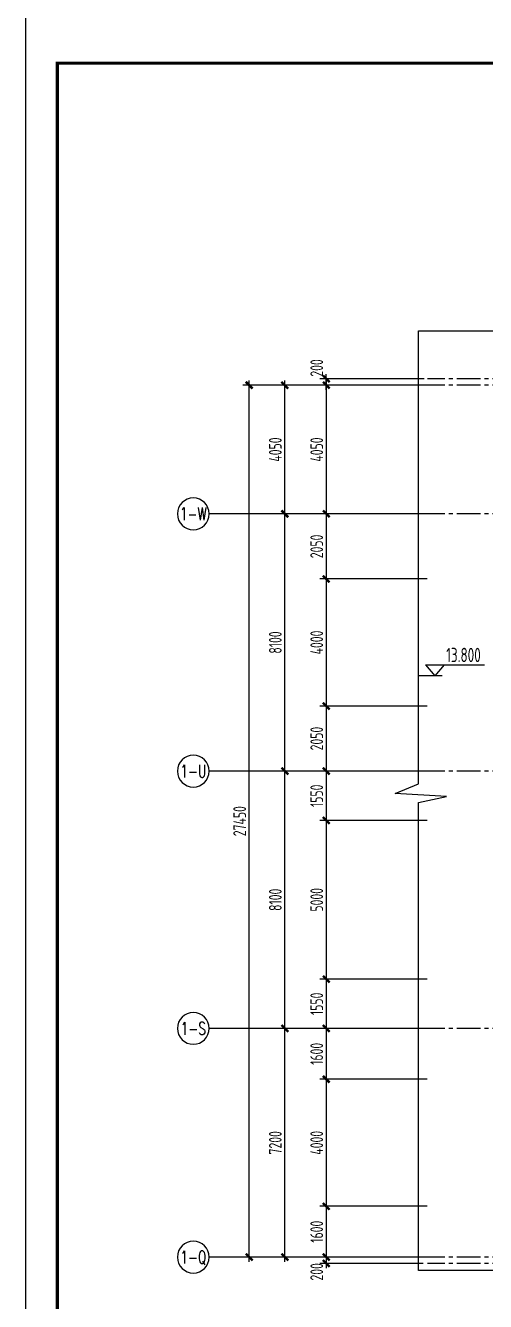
# Model space of a CAD drawing. Extents: x 670693 to 730093, y 227832 to 493926.
# Drawn here: x 670693 to 685159, y 405115 to 445285 of the extents above; entities that cross this region are included whole.
import ezdxf
from ezdxf.enums import TextEntityAlignment as Align

# ---------------------------------------------------------------- set-up
doc = ezdxf.new("R2010")
doc.units = 0
doc.header["$LTSCALE"] = 1000
doc.linetypes.add('30', pattern=[0])
doc.linetypes.add('CENTER2', pattern=[1.125, 0.75, -0.125, 0.125, -0.125])
doc.layers.get('0').update_dxf_attribs({"linetype": 'CONTINUOUS'})
doc.layers.get('Defpoints').update_dxf_attribs({"linetype": 'CONTINUOUS'})
for name, color, linetype in [('AXIS', 253, '30'), ('AXIS_NUM', 7, 'CONTINUOUS'), ('BEAM_CON', 3, 'CONTINUOUS'), ('DIM', 3, 'CONTINUOUS'), ('PUB_TITLE', 4, 'CONTINUOUS'), ('梁原位标注竖向', 7, 'CONTINUOUS')]:
    doc.layers.add(name, color=color, linetype=linetype)
doc.styles.add('TSSD_Axis', font='Complex.shx', dxfattribs={"width": 0.7, "bigfont": 'hztxt.shx'})
doc.styles.add('TSSD_Dimension', font='Tssdeng.shx', dxfattribs={"width": 0.7, "bigfont": 'hztxt.shx'})
doc.dimstyles.new('TSSD_100_100$0', dxfattribs={"dimtxt": 300, "dimasz": 100, "dimexe": 100, "dimexo": 300, "dimgap": 100, "dimtad": 1, "dimdec": 0, "dimzin": 0, "dimdsep": 46, "dimtxsty": 'TSSD_Dimension', "dimblk": 'ARCHTICK', "dimcen": 0, "dimdle": 100, "dimclrd": 3, "dimclre": 3, "dimclrt": 7, "dimazin": 0, "dimtfac": 1, "dimtdec": 0, "dimtix": 1, "dimtmove": 2, "dimatfit": 3, "dimldrblk": 'ARCHTICK', "dimfxl": 1, "dimtolj": 1, "dimtzin": 0, "dimarcsym": 0})

# ---------------------------------------------------------------- blocks, each defined once
blk = doc.blocks.new('ts_axno')
at = {"color": 0, "linetype": 'ByBlock', "lineweight": -2}
blk.add_circle((0, 0), 0.5, dxfattribs=at)
at = {"color": 0, "linetype": 'ByBlock', "lineweight": -2, "style": 'TSSD_Axis', "width": 0.7}
blk.add_attdef('A', text='', height=0.6, dxfattribs=at).set_placement((0, 0), align=Align.MIDDLE_CENTER)
blk = doc.blocks.new('_ArchTick')
at = {"color": 0, "linetype": 'ByBlock', "const_width": 0.5}
blk.add_lwpolyline([(-0.71, -0.71), (0.71, 0.71)], dxfattribs=at)
blk = doc.blocks.new('*D55')
at = {"layer": 'Defpoints', "color": 0, "transparency": 16777216}
for p in [(678849, 413711), (683535, 413711), (683535, 406511)]:
    blk.add_point(p, dxfattribs=at)
at = {"layer": 'DIM', "color": 3, "lineweight": -2, "transparency": 16777216}
for p, q in [((678849, 406361), (678849, 413861)), ((683135, 413711), (678649, 413711)), ((683135, 406511), (678649, 406511))]:
    blk.add_line(p, q, dxfattribs=at)
at = {"layer": 'DIM', "color": 3, "lineweight": -2, "transparency": 16777216, "xscale": 150, "yscale": 150, "zscale": 150}
for p, rotation in [((678849, 413711), 90), ((678849, 406511), 270)]:
    blk.add_blockref('_ArchTick', p, dxfattribs=dict(at, rotation=rotation))
at = {"layer": 'DIM', "color": 7, "transparency": 16777216, "insert": (678549, 410111), "char_height": 400, "attachment_point": 5, "rotation": 90, "style": 'TSSD_Dimension'}
blk.add_mtext('\\A1;7200', dxfattribs=at)
blk = doc.blocks.new('*D56')
at = {"layer": 'Defpoints', "color": 0, "transparency": 16777216}
for p in [(678849, 421811), (683535, 421811), (683535, 413711)]:
    blk.add_point(p, dxfattribs=at)
at = {"layer": 'DIM', "color": 3, "lineweight": -2, "transparency": 16777216}
for p, q in [((683135, 421811), (678649, 421811)), ((678849, 413561), (678849, 421961)), ((683135, 413711), (678649, 413711))]:
    blk.add_line(p, q, dxfattribs=at)
at = {"layer": 'DIM', "color": 3, "lineweight": -2, "transparency": 16777216, "xscale": 150, "yscale": 150, "zscale": 150}
for p, rotation in [((678849, 421811), 90), ((678849, 413711), 270)]:
    blk.add_blockref('_ArchTick', p, dxfattribs=dict(at, rotation=rotation))
at = {"layer": 'DIM', "color": 7, "transparency": 16777216, "insert": (678549, 417761), "char_height": 400, "attachment_point": 5, "rotation": 90, "style": 'TSSD_Dimension'}
blk.add_mtext('\\A1;8100', dxfattribs=at)
blk = doc.blocks.new('*D57')
at = {"layer": 'Defpoints', "color": 0, "transparency": 16777216}
for p in [(678849, 429911), (683535, 429911), (683535, 421811)]:
    blk.add_point(p, dxfattribs=at)
at = {"layer": 'DIM', "color": 3, "lineweight": -2, "transparency": 16777216}
for p, q in [((683135, 429911), (678649, 429911)), ((678849, 421661), (678849, 430061)), ((683135, 421811), (678649, 421811))]:
    blk.add_line(p, q, dxfattribs=at)
at = {"layer": 'DIM', "color": 3, "lineweight": -2, "transparency": 16777216, "xscale": 150, "yscale": 150, "zscale": 150}
for p, rotation in [((678849, 429911), 90), ((678849, 421811), 270)]:
    blk.add_blockref('_ArchTick', p, dxfattribs=dict(at, rotation=rotation))
at = {"layer": 'DIM', "color": 7, "transparency": 16777216, "insert": (678549, 425861), "char_height": 400, "attachment_point": 5, "rotation": 90, "style": 'TSSD_Dimension'}
blk.add_mtext('\\A1;8100', dxfattribs=at)
blk = doc.blocks.new('*D58')
at = {"layer": 'Defpoints', "color": 0, "transparency": 16777216}
for p in [(678849, 433961), (683535, 433961), (683535, 429911)]:
    blk.add_point(p, dxfattribs=at)
at = {"layer": 'DIM', "color": 3, "lineweight": -2, "transparency": 16777216}
for p, q in [((683135, 433961), (678649, 433961)), ((678849, 429761), (678849, 434111)), ((683135, 429911), (678649, 429911))]:
    blk.add_line(p, q, dxfattribs=at)
at = {"layer": 'DIM', "color": 3, "lineweight": -2, "transparency": 16777216, "xscale": 150, "yscale": 150, "zscale": 150}
for p, rotation in [((678849, 433961), 90), ((678849, 429911), 270)]:
    blk.add_blockref('_ArchTick', p, dxfattribs=dict(at, rotation=rotation))
at = {"layer": 'DIM', "color": 7, "transparency": 16777216, "insert": (678549, 431936), "char_height": 400, "attachment_point": 5, "rotation": 90, "style": 'TSSD_Dimension'}
blk.add_mtext('\\A1;4050', dxfattribs=at)
blk = doc.blocks.new('*D59')
at = {"layer": 'Defpoints', "color": 0, "transparency": 16777216}
for p in [(677728, 433961), (683235, 433961), (683388, 406511)]:
    blk.add_point(p, dxfattribs=at)
at = {"layer": 'DIM', "color": 3, "lineweight": -2, "transparency": 16777216}
for p, q in [((682835, 433961), (677528, 433961)), ((677728, 406361), (677728, 434111)), ((682988, 406511), (677528, 406511))]:
    blk.add_line(p, q, dxfattribs=at)
at = {"layer": 'DIM', "color": 3, "lineweight": -2, "transparency": 16777216, "xscale": 150, "yscale": 150, "zscale": 150}
for p, rotation in [((677728, 433961), 90), ((677728, 406511), 270)]:
    blk.add_blockref('_ArchTick', p, dxfattribs=dict(at, rotation=rotation))
at = {"layer": 'DIM', "color": 7, "transparency": 16777216, "insert": (677428, 420236), "char_height": 400, "attachment_point": 5, "rotation": 90, "style": 'TSSD_Dimension'}
blk.add_mtext('\\A1;27450', dxfattribs=at)
blk = doc.blocks.new('*D37')
at = {"layer": 'Defpoints', "color": 0, "transparency": 16777216}
for p in [(683725, 433961), (680151, 429911), (683725, 429911)]:
    blk.add_point(p, dxfattribs=at)
at = {"layer": 'DIM', "color": 3, "lineweight": -2, "transparency": 16777216}
for p, q in [((683325, 433961), (679951, 433961)), ((680151, 434111), (680151, 429761)), ((683325, 429911), (679951, 429911))]:
    blk.add_line(p, q, dxfattribs=at)
at = {"layer": 'DIM', "color": 3, "lineweight": -2, "transparency": 16777216, "xscale": 150, "yscale": 150, "zscale": 150}
for p, rotation in [((680151, 433961), 90), ((680151, 429911), 270)]:
    blk.add_blockref('_ArchTick', p, dxfattribs=dict(at, rotation=rotation))
at = {"layer": 'DIM', "color": 7, "transparency": 16777216, "insert": (679851, 431936), "char_height": 400, "attachment_point": 5, "rotation": 90, "style": 'TSSD_Dimension'}
blk.add_mtext('\\A1;4050', dxfattribs=at)
blk = doc.blocks.new('*D38')
at = {"layer": 'Defpoints', "color": 0, "transparency": 16777216}
for p in [(683725, 429911), (680151, 427861), (683725, 427861)]:
    blk.add_point(p, dxfattribs=at)
at = {"layer": 'DIM', "color": 3, "lineweight": -2, "transparency": 16777216}
for p, q in [((683325, 429911), (679951, 429911)), ((680151, 430061), (680151, 427711)), ((683325, 427861), (679951, 427861))]:
    blk.add_line(p, q, dxfattribs=at)
at = {"layer": 'DIM', "color": 3, "lineweight": -2, "transparency": 16777216, "xscale": 150, "yscale": 150, "zscale": 150}
for p, rotation in [((680151, 429911), 90), ((680151, 427861), 270)]:
    blk.add_blockref('_ArchTick', p, dxfattribs=dict(at, rotation=rotation))
at = {"layer": 'DIM', "color": 7, "transparency": 16777216, "insert": (679851, 428886), "char_height": 400, "attachment_point": 5, "rotation": 90, "style": 'TSSD_Dimension'}
blk.add_mtext('\\A1;2050', dxfattribs=at)
blk = doc.blocks.new('*D39')
at = {"layer": 'Defpoints', "color": 0, "transparency": 16777216}
for p in [(683725, 427861), (680151, 423861), (683725, 423861)]:
    blk.add_point(p, dxfattribs=at)
at = {"layer": 'DIM', "color": 3, "lineweight": -2, "transparency": 16777216}
for p, q in [((683325, 427861), (679951, 427861)), ((680151, 428011), (680151, 423711)), ((683325, 423861), (679951, 423861))]:
    blk.add_line(p, q, dxfattribs=at)
at = {"layer": 'DIM', "color": 3, "lineweight": -2, "transparency": 16777216, "xscale": 150, "yscale": 150, "zscale": 150}
for p, rotation in [((680151, 427861), 90), ((680151, 423861), 270)]:
    blk.add_blockref('_ArchTick', p, dxfattribs=dict(at, rotation=rotation))
at = {"layer": 'DIM', "color": 7, "transparency": 16777216, "insert": (679851, 425861), "char_height": 400, "attachment_point": 5, "rotation": 90, "style": 'TSSD_Dimension'}
blk.add_mtext('\\A1;4000', dxfattribs=at)
blk = doc.blocks.new('*D40')
at = {"layer": 'Defpoints', "color": 0, "transparency": 16777216}
for p in [(683725, 423861), (680151, 421811), (683725, 421811)]:
    blk.add_point(p, dxfattribs=at)
at = {"layer": 'DIM', "color": 3, "lineweight": -2, "transparency": 16777216}
for p, q in [((683325, 423861), (679951, 423861)), ((680151, 424011), (680151, 421661)), ((683325, 421811), (679951, 421811))]:
    blk.add_line(p, q, dxfattribs=at)
at = {"layer": 'DIM', "color": 3, "lineweight": -2, "transparency": 16777216, "xscale": 150, "yscale": 150, "zscale": 150}
for p, rotation in [((680151, 423861), 90), ((680151, 421811), 270)]:
    blk.add_blockref('_ArchTick', p, dxfattribs=dict(at, rotation=rotation))
at = {"layer": 'DIM', "color": 7, "transparency": 16777216, "insert": (679851, 422836), "char_height": 400, "attachment_point": 5, "rotation": 90, "style": 'TSSD_Dimension'}
blk.add_mtext('\\A1;2050', dxfattribs=at)
blk = doc.blocks.new('*D41')
at = {"layer": 'Defpoints', "color": 0, "transparency": 16777216}
for p in [(683725, 421811), (680151, 420261), (683725, 420261)]:
    blk.add_point(p, dxfattribs=at)
at = {"layer": 'DIM', "color": 3, "lineweight": -2, "transparency": 16777216}
for p, q in [((683325, 421811), (679951, 421811)), ((680151, 421961), (680151, 420111)), ((683325, 420261), (679951, 420261))]:
    blk.add_line(p, q, dxfattribs=at)
at = {"layer": 'DIM', "color": 3, "lineweight": -2, "transparency": 16777216, "xscale": 150, "yscale": 150, "zscale": 150}
for p, rotation in [((680151, 421811), 90), ((680151, 420261), 270)]:
    blk.add_blockref('_ArchTick', p, dxfattribs=dict(at, rotation=rotation))
at = {"layer": 'DIM', "color": 7, "transparency": 16777216, "insert": (679851, 421036), "char_height": 400, "attachment_point": 5, "rotation": 90, "style": 'TSSD_Dimension'}
blk.add_mtext('\\A1;1550', dxfattribs=at)
blk = doc.blocks.new('*D42')
at = {"layer": 'Defpoints', "color": 0, "transparency": 16777216}
for p in [(683725, 420261), (680151, 415261), (683725, 415261)]:
    blk.add_point(p, dxfattribs=at)
at = {"layer": 'DIM', "color": 3, "lineweight": -2, "transparency": 16777216}
for p, q in [((683325, 420261), (679951, 420261)), ((680151, 420411), (680151, 415111)), ((683325, 415261), (679951, 415261))]:
    blk.add_line(p, q, dxfattribs=at)
at = {"layer": 'DIM', "color": 3, "lineweight": -2, "transparency": 16777216, "xscale": 150, "yscale": 150, "zscale": 150}
for p, rotation in [((680151, 420261), 90), ((680151, 415261), 270)]:
    blk.add_blockref('_ArchTick', p, dxfattribs=dict(at, rotation=rotation))
at = {"layer": 'DIM', "color": 7, "transparency": 16777216, "insert": (679851, 417761), "char_height": 400, "attachment_point": 5, "rotation": 90, "style": 'TSSD_Dimension'}
blk.add_mtext('\\A1;5000', dxfattribs=at)
blk = doc.blocks.new('*D43')
at = {"layer": 'Defpoints', "color": 0, "transparency": 16777216}
for p in [(683725, 415261), (680151, 413711), (683725, 413711)]:
    blk.add_point(p, dxfattribs=at)
at = {"layer": 'DIM', "color": 3, "lineweight": -2, "transparency": 16777216}
for p, q in [((680151, 415411), (680151, 413561)), ((683325, 415261), (679951, 415261)), ((683325, 413711), (679951, 413711))]:
    blk.add_line(p, q, dxfattribs=at)
at = {"layer": 'DIM', "color": 3, "lineweight": -2, "transparency": 16777216, "xscale": 150, "yscale": 150, "zscale": 150}
for p, rotation in [((680151, 415261), 90), ((680151, 413711), 270)]:
    blk.add_blockref('_ArchTick', p, dxfattribs=dict(at, rotation=rotation))
at = {"layer": 'DIM', "color": 7, "transparency": 16777216, "insert": (679851, 414486), "char_height": 400, "attachment_point": 5, "rotation": 90, "style": 'TSSD_Dimension'}
blk.add_mtext('\\A1;1550', dxfattribs=at)
blk = doc.blocks.new('*D146')
at = {"layer": 'Defpoints', "color": 0}
for p in [(683725, 413711), (680151, 412111), (683725, 412111)]:
    blk.add_point(p, dxfattribs=at)
at = {"layer": 'DIM', "color": 3, "lineweight": -2}
for p, q in [((680151, 413861), (680151, 411961)), ((683325, 413711), (679951, 413711)), ((683325, 412111), (679951, 412111))]:
    blk.add_line(p, q, dxfattribs=at)
at = {"layer": 'DIM', "color": 3, "lineweight": -2, "xscale": 150, "yscale": 150, "zscale": 150}
for p, rotation in [((680151, 413711), 90), ((680151, 412111), 270)]:
    blk.add_blockref('_ArchTick', p, dxfattribs=dict(at, rotation=rotation))
at = {"layer": 'DIM', "color": 7, "insert": (679851, 412911), "char_height": 400, "attachment_point": 5, "rotation": 90, "style": 'TSSD_Dimension'}
blk.add_mtext('\\A1;1600', dxfattribs=at)
blk = doc.blocks.new('*D144')
at = {"layer": 'Defpoints', "color": 0}
for p in [(683725, 412111), (680151, 408111), (683725, 408111)]:
    blk.add_point(p, dxfattribs=at)
at = {"layer": 'DIM', "color": 3, "lineweight": -2}
for p, q in [((680151, 412261), (680151, 407961)), ((683325, 412111), (679951, 412111)), ((683325, 408111), (679951, 408111))]:
    blk.add_line(p, q, dxfattribs=at)
at = {"layer": 'DIM', "color": 3, "lineweight": -2, "xscale": 150, "yscale": 150, "zscale": 150}
for p, rotation in [((680151, 412111), 90), ((680151, 408111), 270)]:
    blk.add_blockref('_ArchTick', p, dxfattribs=dict(at, rotation=rotation))
at = {"layer": 'DIM', "color": 7, "insert": (679851, 410111), "char_height": 400, "attachment_point": 5, "rotation": 90, "style": 'TSSD_Dimension'}
blk.add_mtext('\\A1;4000', dxfattribs=at)
blk = doc.blocks.new('*D145')
at = {"layer": 'Defpoints', "color": 0}
for p in [(683725, 408111), (680151, 406511), (683725, 406511)]:
    blk.add_point(p, dxfattribs=at)
at = {"layer": 'DIM', "color": 3, "lineweight": -2}
for p, q in [((680151, 408261), (680151, 406361)), ((683325, 408111), (679951, 408111)), ((683325, 406511), (679951, 406511))]:
    blk.add_line(p, q, dxfattribs=at)
at = {"layer": 'DIM', "color": 3, "lineweight": -2, "xscale": 150, "yscale": 150, "zscale": 150}
for p, rotation in [((680151, 408111), 90), ((680151, 406511), 270)]:
    blk.add_blockref('_ArchTick', p, dxfattribs=dict(at, rotation=rotation))
at = {"layer": 'DIM', "color": 7, "insert": (679851, 407311), "char_height": 400, "attachment_point": 5, "rotation": 90, "style": 'TSSD_Dimension'}
blk.add_mtext('\\A1;1600', dxfattribs=at)
blk = doc.blocks.new('*D47')
at = {"layer": 'Defpoints', "color": 0, "transparency": 16777216}
for p in [(680151, 406311), (683604, 406511), (683604, 406311)]:
    blk.add_point(p, dxfattribs=at)
at = {"layer": 'DIM', "color": 3, "lineweight": -2, "transparency": 16777216}
for p, q in [((680151, 406661), (680151, 406161)), ((683204, 406511), (679951, 406511)), ((683204, 406311), (679951, 406311))]:
    blk.add_line(p, q, dxfattribs=at)
at = {"layer": 'DIM', "color": 3, "lineweight": -2, "transparency": 16777216, "xscale": 150, "yscale": 150, "zscale": 150}
for p, rotation in [((680151, 406511), 90), ((680151, 406311), 270)]:
    blk.add_blockref('_ArchTick', p, dxfattribs=dict(at, rotation=rotation))
at = {"layer": 'DIM', "color": 7, "transparency": 16777216, "insert": (679851, 406048), "char_height": 400, "attachment_point": 5, "rotation": 90, "style": 'TSSD_Dimension'}
blk.add_mtext('\\A1;200', dxfattribs=at)
blk = doc.blocks.new('*D48')
at = {"layer": 'Defpoints', "color": 0, "transparency": 16777216}
for p in [(680151, 434161), (683634, 434161), (683634, 433961)]:
    blk.add_point(p, dxfattribs=at)
at = {"layer": 'DIM', "color": 3, "lineweight": -2, "transparency": 16777216}
for p, q in [((680151, 433811), (680151, 434311)), ((683234, 434161), (679951, 434161)), ((683234, 433961), (679951, 433961))]:
    blk.add_line(p, q, dxfattribs=at)
at = {"layer": 'DIM', "color": 3, "lineweight": -2, "transparency": 16777216, "xscale": 150, "yscale": 150, "zscale": 150}
for p, rotation in [((680151, 434161), 90), ((680151, 433961), 270)]:
    blk.add_blockref('_ArchTick', p, dxfattribs=dict(at, rotation=rotation))
at = {"layer": 'DIM', "color": 7, "transparency": 16777216, "insert": (679851, 434505), "char_height": 400, "attachment_point": 5, "rotation": 90, "style": 'TSSD_Dimension'}
blk.add_mtext('\\A1;200', dxfattribs=at)

msp = doc.modelspace()

# ---------------------------------------------------------------- linework, layer by layer
at = {"color": 0}
msp.add_line((700349.8, 406086.2), (683053.8, 406086.2), dxfattribs=at)
for points in [[(683053.8, 435674.5), (691254, 435674.5), (691361.6, 436219.1), (691390.9, 435128.5), (691576, 435674.5), (700349.8, 435674.5)], [(683053.8, 406086.2), (683053.8, 420824.7), (683936.8, 421007.7), (682315.1, 421108), (683053.8, 421408.7), (683053.8, 435674.5)]]:
    msp.add_lwpolyline(points, dxfattribs=at)
at = {"layer": 'AXIS', "linetype": 'CENTER2'}
for p, q in [((700755.5, 434161), (683333.6, 434161)), ((700755.5, 433961), (683333.6, 433961)), ((700755.5, 429911), (683333.6, 429911)), ((700755.5, 421811), (683333.6, 421811)), ((700755.5, 413711), (683333.6, 413711)), ((700755.5, 406511), (683333.6, 406511)), ((700755.5, 406311), (683333.6, 406311))]:
    msp.add_line(p, q, dxfattribs=at)
at = {"layer": 'AXIS', "color": 3, "linetype": 'ByBlock'}
for p, q in [((680469, 429911), (676469, 429911)), ((680469, 421811), (676469, 421811)), ((680469, 413711), (676469, 413711)), ((680469, 406511), (676469, 406511))]:
    msp.add_line(p, q, dxfattribs=at)
at = {"layer": 'BEAM_CON', "color": 0}
for p, q in [((683277.1, 425162.9), (685132.8, 425162.9)), ((683277.1, 425162.9), (683566.9, 424814.4)), ((683856.8, 425162.9), (683566.9, 424814.4)), ((683799.7, 424814.4), (683047.5, 424814.4))]:
    msp.add_line(p, q, dxfattribs=at)
at = {"layer": 'PUB_TITLE'}
msp.add_lwpolyline([(670692.5, 446602.2), (670692.5, 387202.2), (712692.5, 387202.2), (712692.5, 446602.2)], close=True, dxfattribs=at)
at = {"layer": 'PUB_TITLE', "const_width": 100}
msp.add_lwpolyline([(671692.5, 444102.2), (671692.5, 388202.2), (711692.5, 388202.2), (711692.5, 444102.2)], close=True, dxfattribs=at)

# ---------------------------------------------------------------- block references
at = {"layer": 'AXIS_NUM'}
ref = msp.add_blockref('ts_axno', (675969, 429911), dxfattribs=dict(at, xscale=-1000, yscale=1000, zscale=1000))
ref.add_attrib('8', '1-W', dxfattribs={"height": 400, "style": 'TSSD_Axis', "width": 0.7}).set_placement((675969, 429911), align=Align.MIDDLE_CENTER)
ref = msp.add_blockref('ts_axno', (675969, 421811), dxfattribs=dict(at, xscale=-1000, yscale=1000, zscale=1000))
ref.add_attrib('8', '1-U', dxfattribs={"height": 400, "style": 'TSSD_Axis', "width": 0.7}).set_placement((675969, 421811), align=Align.MIDDLE_CENTER)
ref = msp.add_blockref('ts_axno', (675969, 413711), dxfattribs=dict(at, xscale=-1000, yscale=1000, zscale=1000))
ref.add_attrib('8', '1-S', dxfattribs={"height": 400, "style": 'TSSD_Axis', "width": 0.7}).set_placement((675969, 413711), align=Align.MIDDLE_CENTER)
ref = msp.add_blockref('ts_axno', (675969, 406511), dxfattribs=dict(at, xscale=-1000, yscale=1000, zscale=1000))
ref.add_attrib('8', '1-Q', dxfattribs={"height": 400, "style": 'TSSD_Axis', "width": 0.7}).set_placement((675969, 406511), align=Align.MIDDLE_CENTER)

# ---------------------------------------------------------------- texts
at = {"layer": '梁原位标注竖向', "style": 'TSSD_Dimension', "width": 0.7}
msp.add_text('13.800', height=450, rotation=360, dxfattribs=at).set_placement((683922.4, 425244.2))

# ---------------------------------------------------------------- dimensions: what is measured, and where the dimension line sits
at = {"layer": 'DIM'}
for base, p1, p2, picture, middle in [((680151.4, 434161), (683634.1, 433961), (683634.1, 434161), '*D48', (679851.4, 434505.2)), ((680151.4, 406311), (683604, 406511), (683604, 406311), '*D47', (679851.4, 406047.7))]:
    dim = msp.add_linear_dim(base=base, p1=p1, p2=p2, angle=90, dimstyle='TSSD_100_100$0', override={"dimtxt": 400, "dimasz": 150, "dimexe": 200, "dimexo": 400, "dimdle": 150}, dxfattribs=at)
    dim.commit()
    dim.dimension.update_dxf_attribs({"geometry": picture, "text_midpoint": middle, "dimtype": 128})
for base, p1, p2, angle, picture, middle in [((677727.7, 433961), (683387.8, 406511), (683235.4, 433961), 90, '*D59', (677427.7, 420236)), ((678849.1, 433961), (683535.4, 429911), (683535.4, 433961), 90, '*D58', (678549.1, 431936)), ((680151.4, 429911), (683725.4, 433961), (683725.4, 429911), 270, '*D37', (679851.4, 431936)), ((678849.1, 429911), (683535.4, 421811), (683535.4, 429911), 90, '*D57', (678549.1, 425861)), ((680151.4, 427861), (683725.4, 429911), (683725.4, 427861), 270, '*D38', (679851.4, 428886)), ((680151.4, 423861), (683725.4, 427861), (683725.4, 423861), 270, '*D39', (679851.4, 425861)), ((680151.4, 421811), (683725.4, 423861), (683725.4, 421811), 270, '*D40', (679851.4, 422836)), ((678849.1, 421811), (683535.4, 413711), (683535.4, 421811), 90, '*D56', (678549.1, 417761)), ((680151.4, 420261), (683725.4, 421811), (683725.4, 420261), 270, '*D41', (679851.4, 421036)), ((680151.4, 415261), (683725.4, 420261), (683725.4, 415261), 270, '*D42', (679851.4, 417761)), ((680151.4, 413711), (683725.4, 415261), (683725.4, 413711), 270, '*D43', (679851.4, 414486)), ((678849.1, 413711), (683535.4, 406511), (683535.4, 413711), 90, '*D55', (678549.1, 410111)), ((680151.4, 412111), (683725.4, 413711), (683725.4, 412111), 270, '*D146', (679851.4, 412911)), ((680151.4, 408111), (683725.4, 412111), (683725.4, 408111), 270, '*D144', (679851.4, 410111)), ((680151.4, 406511), (683725.4, 408111), (683725.4, 406511), 270, '*D145', (679851.4, 407311))]:
    dim = msp.add_linear_dim(base=base, p1=p1, p2=p2, angle=angle, dimstyle='TSSD_100_100$0', override={"dimtxt": 400, "dimasz": 150, "dimexe": 200, "dimexo": 400, "dimdle": 150}, dxfattribs=at)
    dim.commit()
    dim.dimension.update_dxf_attribs({"geometry": picture, "text_midpoint": middle})

doc.saveas('drawing.dxf')
